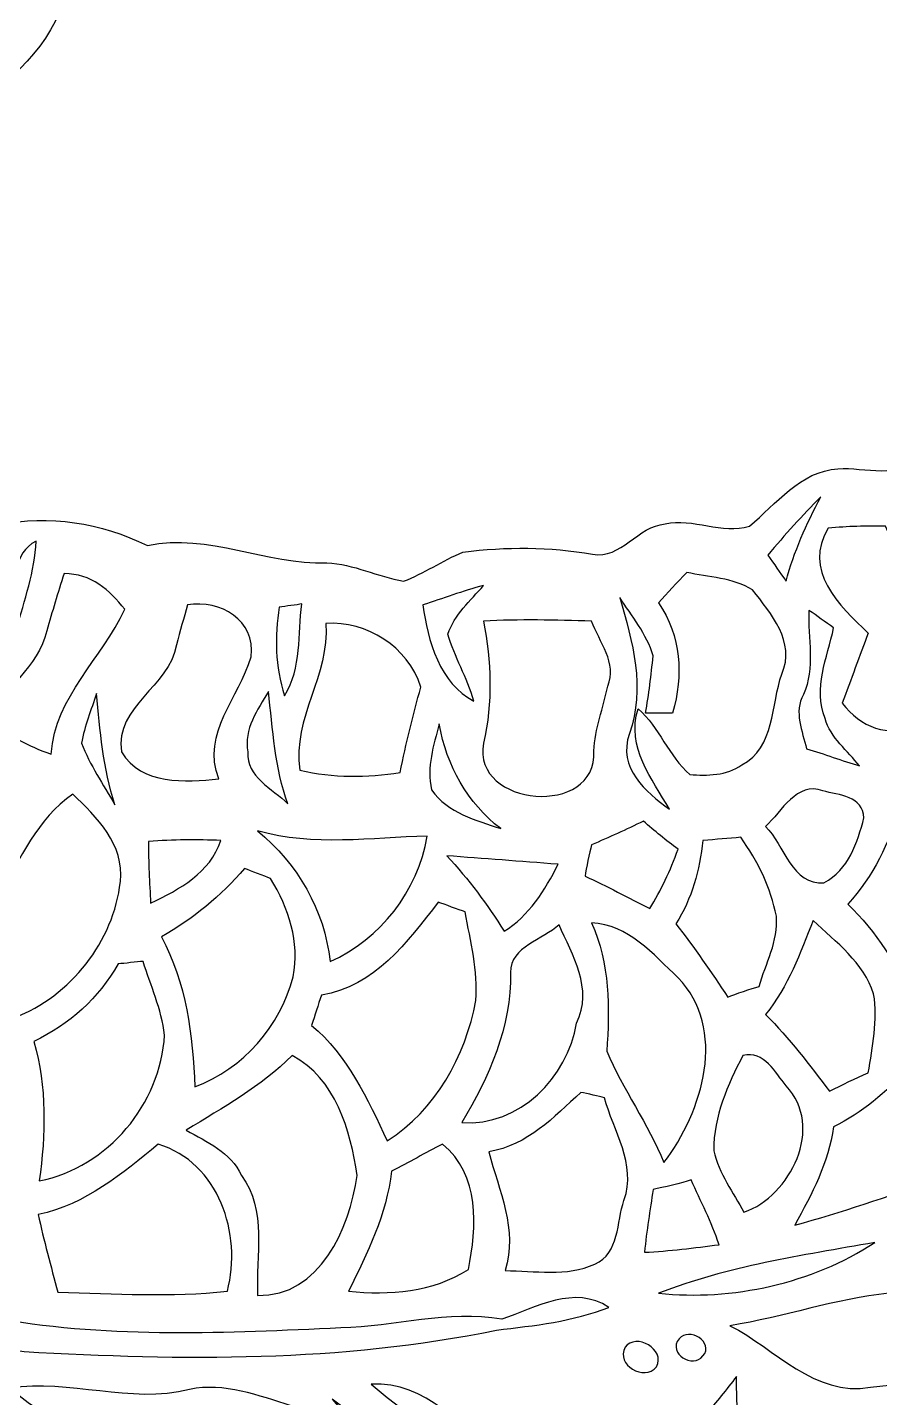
# Model space of a CAD drawing. Extents: x -110 to 93, y -182 to 230.
# Drawn here: x -15.32 to 11.39, y -105.21 to -62.25 of the extents above; entities that cross this region are included whole.
import ezdxf

# ---------------------------------------------------------------- set-up
doc = ezdxf.new("R2010")
doc.units = 0
doc.header["$MEASUREMENT"] = 0
doc.layers.add('LAAG_1', color=7, linetype='CONTINUOUS')

msp = doc.modelspace()

# ---------------------------------------------------------------- linework, layer by layer
at = {"layer": 'LAAG_1', "color": 250}
for points, knots in [([(6.4638, -48.1383), (7.9885, -47.9015), (9.6491, -48.3076), (11.1065, -47.5285), (11.1065, -47.5285), (12.6308, -48.1038), (14.1889, -48.9511), (15.8492, -48.3076), (15.8492, -48.3076), (16.8327, -49.0536), (17.7127, -50.1369), (19.0344, -50.2394), (19.0344, -50.2394), (19.6444, -51.9331), (20.8638, -53.3565), (22.6596, -53.7631), (22.6596, -53.7631), (23.3379, -54.7108), (23.982, -55.6944), (24.964, -56.3717), (24.964, -56.3717), (24.998, -57.1513), (24.8961, -57.9981), (25.0995, -58.7778), (25.0995, -58.7778), (25.4384, -59.4214), (25.9806, -59.9295), (26.3193, -60.5736), (26.3193, -60.5736), (25.9465, -61.3863), (25.6753, -62.2674), (25.5397, -63.1485), (25.5397, -63.1485), (24.8963, -63.8603), (24.0493, -64.4026), (23.4724, -65.1475), (23.4724, -65.1475), (23.2024, -65.9608), (23.3709, -66.8078), (23.2696, -67.6552), (23.2696, -67.6552), (22.8971, -68.1974), (22.2194, -68.4342), (21.7449, -68.9082), (21.7449, -68.9082), (20.9658, -69.4168), (20.8302, -70.4328), (20.4915, -71.2809), (20.4915, -71.2809), (18.5933, -71.6522), (16.5947, -72.5343), (15.7473, -74.4314), (15.7473, -74.4314), (14.6298, -74.567), (13.4098, -74.7704), (12.6306, -75.651), (12.6306, -75.651), (12.0208, -76.4642), (10.9363, -76.0244), (10.0895, -76.0917), (10.0895, -76.0917), (8.9031, -76.1595), (8.157, -77.2102), (7.3107, -77.8875), (7.3107, -77.8875), (6.4638, -78.1585), (5.5485, -77.6164), (4.668, -77.8202), (4.668, -77.8202), (3.8212, -77.8875), (3.2789, -78.9377), (2.3973, -78.7679), (2.3973, -78.7679), (1.0419, -78.5315), (-0.3126, -78.5315), (-1.6679, -78.7013), (-1.6679, -78.7013), (-2.312, -78.9718), (-2.888, -79.3785), (-3.5322, -79.616), (-3.5322, -79.616), (-4.3448, -79.4805), (-5.0904, -79.0739), (-5.9378, -79.0401), (-5.9378, -79.0401), (-7.8352, -79.1069), (-9.631, -78.0902), (-11.5625, -78.4975), (-11.5625, -78.4975), (-13.019, -77.786), (-14.6457, -77.5149), (-16.2043, -77.8543), (-16.2043, -77.8543), (-17.3902, -76.6681), (-19.0162, -76.1595), (-20.6432, -76.0917), (-20.6432, -76.0917), (-21.6936, -75.3808), (-22.9131, -75.0757), (-24.0314, -74.5329), (-24.0314, -74.5329), (-23.6247, -73.5846), (-22.7094, -72.941), (-22.2689, -71.9922), (-22.2689, -71.9922), (-21.9303, -70.9419), (-20.9138, -70.3315), (-20.5073, -69.3153), (-20.5073, -69.3153), (-19.9985, -68.1638), (-18.6772, -67.7225), (-18.1019, -66.6386), (-18.1019, -66.6386), (-17.6613, -66.0286), (-17.7632, -65.0803), (-16.9836, -64.673), (-16.9836, -64.673), (-15.6279, -63.7921), (-14.3743, -62.5721), (-14.0355, -60.8782), (-14.0355, -60.8782), (-12.8835, -60.0314), (-11.6294, -59.2518), (-10.8169, -58.0324), (-10.8169, -58.0324), (-9.0551, -57.3551), (-8.3774, -55.457), (-6.7506, -54.6095), (-6.7506, -54.6095), (-5.8028, -54.1355), (-5.2595, -53.2546), (-4.9207, -52.3056), (-4.9207, -52.3056), (-3.7012, -52.0352), (-2.6505, -51.3233), (-1.7022, -50.5111), (-1.7022, -50.5111), (-1.1935, -50.0355), (-0.4481, -50.1711), (0.1619, -50.0355), (0.1619, -50.0355), (1.0419, -49.9005), (1.6524, -49.2228), (2.3301, -48.7815), (2.3301, -48.7815), (3.7192, -48.6458), (5.2444, -49.0536), (6.4638, -48.1385), (6.4638, -48.1385), (6.4638, -48.1385), (6.4638, -48.1383), (6.4638, -48.1383)], [0, 0, 0, 0, 0.0263158, 0.0263158, 0.0263158, 0.0263158, 0.0526316, 0.0526316, 0.0526316, 0.0526316, 0.0789474, 0.0789474, 0.0789474, 0.0789474, 0.1052632, 0.1052632, 0.1052632, 0.1052632, 0.1315789, 0.1315789, 0.1315789, 0.1315789, 0.1578947, 0.1578947, 0.1578947, 0.1578947, 0.1842105, 0.1842105, 0.1842105, 0.1842105, 0.2105263, 0.2105263, 0.2105263, 0.2105263, 0.2368421, 0.2368421, 0.2368421, 0.2368421, 0.2631579, 0.2631579, 0.2631579, 0.2631579, 0.2894737, 0.2894737, 0.2894737, 0.2894737, 0.3157895, 0.3157895, 0.3157895, 0.3157895, 0.3421053, 0.3421053, 0.3421053, 0.3421053, 0.3684211, 0.3684211, 0.3684211, 0.3684211, 0.3947368, 0.3947368, 0.3947368, 0.3947368, 0.4210526, 0.4210526, 0.4210526, 0.4210526, 0.4473684, 0.4473684, 0.4473684, 0.4473684, 0.4736842, 0.4736842, 0.4736842, 0.4736842, 0.5, 0.5, 0.5, 0.5, 0.5263158, 0.5263158, 0.5263158, 0.5263158, 0.5526316, 0.5526316, 0.5526316, 0.5526316, 0.5789474, 0.5789474, 0.5789474, 0.5789474, 0.6052632, 0.6052632, 0.6052632, 0.6052632, 0.6315789, 0.6315789, 0.6315789, 0.6315789, 0.6578947, 0.6578947, 0.6578947, 0.6578947, 0.6842105, 0.6842105, 0.6842105, 0.6842105, 0.7105263, 0.7105263, 0.7105263, 0.7105263, 0.7368421, 0.7368421, 0.7368421, 0.7368421, 0.7631579, 0.7631579, 0.7631579, 0.7631579, 0.7894737, 0.7894737, 0.7894737, 0.7894737, 0.8157895, 0.8157895, 0.8157895, 0.8157895, 0.8421053, 0.8421053, 0.8421053, 0.8421053, 0.8684211, 0.8684211, 0.8684211, 0.8684211, 0.8947368, 0.8947368, 0.8947368, 0.8947368, 0.9210526, 0.9210526, 0.9210526, 0.9210526, 0.9473684, 0.9473684, 0.9473684, 0.9473684, 0.9736842, 0.9736842, 0.9736842, 0.9736842, 1, 1, 1, 1]), ([(7.887, -78.8022), (8.4294, -78.1585), (8.9709, -77.5485), (9.5471, -76.9723), (9.5471, -76.9723), (9.1071, -77.8201), (8.6998, -78.7013), (8.4628, -79.616), (8.4628, -79.616), (8.259, -79.3443), (8.0898, -79.0739), (7.887, -78.8022), (7.887, -78.8022), (7.887, -78.8022), (7.887, -78.8022), (7.887, -78.8022)], [0, 0, 0, 0, 0.25, 0.25, 0.25, 0.25, 0.5, 0.5, 0.5, 0.5, 0.75, 0.75, 0.75, 0.75, 1, 1, 1, 1]), ([(9.7848, -77.9562), (10.3948, -77.8875), (10.9705, -77.8875), (11.5804, -77.8875), (11.5804, -77.8875), (12.0208, -78.9035), (12.7321, -79.7852), (13.2402, -80.7671), (13.2402, -80.7671), (13.1717, -81.8855), (13.5112, -83.3425), (12.5623, -84.1562), (12.5623, -84.1562), (11.6482, -84.5281), (10.8008, -84.19), (10.225, -83.4444), (10.225, -83.4444), (10.4962, -82.6989), (10.7671, -81.954), (11.0378, -81.2425), (11.0378, -81.2425), (10.1231, -80.3956), (8.9709, -79.2429), (9.7848, -77.9562), (9.7848, -77.9562), (9.7848, -77.9562), (9.7848, -77.9562), (9.7848, -77.9562)], [0, 0, 0, 0, 0.1428571, 0.1428571, 0.1428571, 0.1428571, 0.2857143, 0.2857143, 0.2857143, 0.2857143, 0.4285714, 0.4285714, 0.4285714, 0.4285714, 0.5714286, 0.5714286, 0.5714286, 0.5714286, 0.7142857, 0.7142857, 0.7142857, 0.7142857, 0.8571429, 0.8571429, 0.8571429, 0.8571429, 1, 1, 1, 1]), ([(-15.8314, -80.2931), (-15.6623, -79.616), (-15.7974, -78.7343), (-15.0526, -78.3624), (-15.0526, -78.3624), (-15.0859, -79.3112), (-15.4248, -80.2259), (-15.6623, -81.1069), (-15.6623, -81.1069), (-15.8655, -81.9202), (-16.6106, -82.361), (-17.0172, -83.0383), (-17.0172, -83.0383), (-17.1526, -83.7496), (-17.1526, -84.4951), (-17.2886, -85.2064), (-17.2886, -85.2064), (-17.4914, -84.5281), (-17.8642, -83.817), (-17.6272, -83.0724), (-17.6272, -83.0724), (-17.3222, -81.9869), (-15.9331, -81.4789), (-15.8314, -80.2931), (-15.8314, -80.2931), (-15.8314, -80.2931), (-15.8314, -80.2931), (-15.8314, -80.2931)], [0, 0, 0, 0, 0.1428571, 0.1428571, 0.1428571, 0.1428571, 0.2857143, 0.2857143, 0.2857143, 0.2857143, 0.4285714, 0.4285714, 0.4285714, 0.4285714, 0.5714286, 0.5714286, 0.5714286, 0.5714286, 0.7142857, 0.7142857, 0.7142857, 0.7142857, 0.8571429, 0.8571429, 0.8571429, 0.8571429, 1, 1, 1, 1]), ([(-14.1712, -79.3784), (-13.3236, -79.3784), (-12.748, -79.8871), (-12.2736, -80.4971), (-12.2736, -80.4971), (-12.9851, -82.0553), (-14.4426, -83.2068), (-14.5777, -85.0368), (-14.5777, -85.0368), (-15.2893, -84.8004), (-15.9331, -84.4268), (-16.577, -84.0202), (-16.577, -84.0202), (-16.0686, -82.9704), (-14.984, -82.3263), (-14.7132, -81.1748), (-14.7132, -81.1748), (-14.5434, -80.5642), (-14.3743, -79.9884), (-14.1712, -79.3785), (-14.1712, -79.3785), (-14.1712, -79.3785), (-14.1712, -79.3784), (-14.1712, -79.3784)], [0, 0, 0, 0, 0.1666667, 0.1666667, 0.1666667, 0.1666667, 0.3333333, 0.3333333, 0.3333333, 0.3333333, 0.5, 0.5, 0.5, 0.5, 0.6666667, 0.6666667, 0.6666667, 0.6666667, 0.8333333, 0.8333333, 0.8333333, 0.8333333, 1, 1, 1, 1]), ([(4.4653, -80.2931), (4.7359, -79.9884), (5.0404, -79.6496), (5.3457, -79.3443), (5.3457, -79.3443), (6.0231, -79.4805), (6.8027, -79.5135), (7.4121, -79.8871), (7.4121, -79.8871), (7.9885, -80.6326), (8.7681, -81.5131), (8.3279, -82.5297), (8.3279, -82.5297), (7.9885, -83.4785), (8.1239, -84.8334), (7.0732, -85.3757), (7.0732, -85.3757), (6.5995, -85.7145), (5.9893, -85.7145), (5.4476, -85.6809), (5.4476, -85.6809), (4.7696, -85.1051), (4.4984, -84.19), (3.8212, -83.614), (3.8212, -83.614), (3.4488, -84.8334), (4.2614, -85.8164), (4.8036, -86.7654), (4.8036, -86.7654), (4.0582, -86.2231), (3.1769, -85.4775), (3.5501, -84.3938), (3.5501, -84.3938), (4.0582, -82.9704), (3.6514, -81.5131), (3.2452, -80.1239), (3.2452, -80.1239), (3.6173, -80.6999), (4.0916, -81.2761), (4.295, -81.954), (4.295, -81.954), (4.2273, -82.5638), (4.1599, -83.1733), (4.058, -83.7496), (4.058, -83.7496), (4.2952, -83.7496), (4.7016, -83.7496), (4.905, -83.7496), (4.905, -83.7496), (5.2444, -82.5638), (5.1766, -81.3433), (4.4653, -80.2931), (4.4653, -80.2931), (4.4653, -80.2931), (4.4653, -80.2931), (4.4653, -80.2931)], [0, 0, 0, 0, 0.0714286, 0.0714286, 0.0714286, 0.0714286, 0.1428571, 0.1428571, 0.1428571, 0.1428571, 0.2142857, 0.2142857, 0.2142857, 0.2142857, 0.2857143, 0.2857143, 0.2857143, 0.2857143, 0.3571429, 0.3571429, 0.3571429, 0.3571429, 0.4285714, 0.4285714, 0.4285714, 0.4285714, 0.5, 0.5, 0.5, 0.5, 0.5714286, 0.5714286, 0.5714286, 0.5714286, 0.6428571, 0.6428571, 0.6428571, 0.6428571, 0.7142857, 0.7142857, 0.7142857, 0.7142857, 0.7857143, 0.7857143, 0.7857143, 0.7857143, 0.8571429, 0.8571429, 0.8571429, 0.8571429, 0.9285714, 0.9285714, 0.9285714, 0.9285714, 1, 1, 1, 1]), ([(-2.922, -80.3614), (-2.312, -80.1576), (-1.6679, -79.9212), (-1.0245, -79.7516), (-1.0245, -79.7516), (-1.4309, -80.2259), (-1.9392, -80.6661), (-2.143, -81.2761), (-2.143, -81.2761), (-1.939, -81.9869), (-1.5326, -82.631), (-1.3292, -83.3766), (-1.3292, -83.3766), (-2.3794, -82.8344), (-2.7867, -81.4789), (-2.922, -80.3614), (-2.922, -80.3614), (-2.922, -80.3614), (-2.922, -80.3614), (-2.922, -80.3614)], [0, 0, 0, 0, 0.2, 0.2, 0.2, 0.2, 0.4, 0.4, 0.4, 0.4, 0.6, 0.6, 0.6, 0.6, 0.8, 0.8, 0.8, 0.8, 1, 1, 1, 1]), ([(-10.3081, -80.3614), (-9.2579, -80.1918), (-8.1738, -80.8359), (-8.3094, -81.9869), (-8.3094, -81.9869), (-8.6824, -83.2751), (-9.8676, -84.3596), (-9.3257, -85.8164), (-9.3257, -85.8164), (-10.3764, -85.9178), (-11.7323, -86.0198), (-12.3753, -84.9696), (-12.3753, -84.9696), (-12.5785, -83.5121), (-10.8848, -82.9363), (-10.6473, -81.615), (-10.6473, -81.615), (-10.5459, -81.1746), (-10.4102, -80.7671), (-10.3082, -80.3614), (-10.3082, -80.3614), (-10.3082, -80.3614), (-10.3081, -80.3614), (-10.3081, -80.3614)], [0, 0, 0, 0, 0.1666667, 0.1666667, 0.1666667, 0.1666667, 0.3333333, 0.3333333, 0.3333333, 0.3333333, 0.5, 0.5, 0.5, 0.5, 0.6666667, 0.6666667, 0.6666667, 0.6666667, 0.8333333, 0.8333333, 0.8333333, 0.8333333, 1, 1, 1, 1]), ([(-7.4277, -80.4293), (-7.2252, -80.3956), (-6.8861, -80.3614), (-6.7164, -80.3273), (-6.7164, -80.3273), (-6.8525, -81.2761), (-6.7164, -82.3263), (-7.2595, -83.2068), (-7.2595, -83.2068), (-7.5638, -82.2923), (-7.5638, -81.3433), (-7.4278, -80.4293), (-7.4278, -80.4293), (-7.4278, -80.4293), (-7.4277, -80.4293), (-7.4277, -80.4293)], [0, 0, 0, 0, 0.25, 0.25, 0.25, 0.25, 0.5, 0.5, 0.5, 0.5, 0.75, 0.75, 0.75, 0.75, 1, 1, 1, 1]), ([(9.1743, -80.5312), (9.4454, -80.6999), (9.6833, -80.9031), (9.9533, -81.0729), (9.9533, -81.0729), (9.7505, -82.0216), (9.3097, -82.9704), (9.6833, -83.9189), (9.6833, -83.9189), (9.8525, -84.5281), (10.3946, -84.9354), (10.7671, -85.4098), (10.7671, -85.4098), (10.225, -85.2407), (9.6491, -85.0368), (9.1069, -84.867), (9.1069, -84.867), (8.9709, -84.3254), (8.6998, -83.716), (9.005, -83.1733), (9.005, -83.1733), (9.3771, -82.3263), (9.1411, -81.4112), (9.1741, -80.5312), (9.1741, -80.5312), (9.1741, -80.5312), (9.1743, -80.5312), (9.1743, -80.5312)], [0, 0, 0, 0, 0.1428571, 0.1428571, 0.1428571, 0.1428571, 0.2857143, 0.2857143, 0.2857143, 0.2857143, 0.4285714, 0.4285714, 0.4285714, 0.4285714, 0.5714286, 0.5714286, 0.5714286, 0.5714286, 0.7142857, 0.7142857, 0.7142857, 0.7142857, 0.8571429, 0.8571429, 0.8571429, 0.8571429, 1, 1, 1, 1]), ([(-5.9718, -80.9373), (-4.6837, -80.869), (-3.396, -81.6486), (-2.9894, -82.9363), (-2.9894, -82.9363), (-3.2274, -83.8168), (-3.4644, -84.6979), (-3.6335, -85.6132), (-3.6335, -85.6132), (-4.6837, -85.7822), (-5.7344, -85.7824), (-6.7842, -85.5449), (-6.7842, -85.5449), (-7.0218, -83.8851), (-5.8364, -82.5638), (-5.9719, -80.9373), (-5.9719, -80.9373), (-5.9719, -80.9373), (-5.9718, -80.9373), (-5.9718, -80.9373)], [0, 0, 0, 0, 0.2, 0.2, 0.2, 0.2, 0.4, 0.4, 0.4, 0.4, 0.6, 0.6, 0.6, 0.6, 0.8, 0.8, 0.8, 0.8, 1, 1, 1, 1]), ([(-1.0245, -80.869), (0.0936, -80.8016), (1.2462, -80.8359), (2.3637, -80.869), (2.3637, -80.869), (2.6018, -81.5131), (3.1769, -82.1908), (2.8718, -82.9021), (2.8718, -82.9021), (2.7369, -83.5804), (2.4656, -84.2577), (2.432, -84.9354), (2.432, -84.9354), (2.5677, -87.0365), (-1.3975, -86.6971), (-1.0245, -84.6979), (-1.0245, -84.6979), (-0.7196, -83.4102), (-0.787, -82.1231), (-1.0245, -80.869), (-1.0245, -80.869), (-1.0245, -80.869), (-1.0245, -80.869), (-1.0245, -80.869)], [0, 0, 0, 0, 0.1666667, 0.1666667, 0.1666667, 0.1666667, 0.3333333, 0.3333333, 0.3333333, 0.3333333, 0.5, 0.5, 0.5, 0.5, 0.6666667, 0.6666667, 0.6666667, 0.6666667, 0.8333333, 0.8333333, 0.8333333, 0.8333333, 1, 1, 1, 1]), ([(-13.6287, -84.6979), (-13.5279, -84.1562), (-13.3236, -83.6477), (-13.1544, -83.1397), (-13.1544, -83.1397), (-13.053, -84.2919), (-12.9517, -85.4775), (-12.5785, -86.6292), (-12.5785, -86.6292), (-12.9517, -85.9856), (-13.3583, -85.3757), (-13.6287, -84.6979), (-13.6287, -84.6979), (-13.6287, -84.6979), (-13.6287, -84.6979), (-13.6287, -84.6979)], [0, 0, 0, 0, 0.25, 0.25, 0.25, 0.25, 0.5, 0.5, 0.5, 0.5, 0.75, 0.75, 0.75, 0.75, 1, 1, 1, 1]), ([(-8.411, -84.9696), (-8.547, -84.2577), (-8.106, -83.6477), (-7.7674, -83.0724), (-7.7674, -83.0724), (-7.6317, -84.2577), (-7.5638, -85.4775), (-7.158, -86.5956), (-7.158, -86.5956), (-7.6317, -86.1216), (-8.4789, -85.7481), (-8.411, -84.9696), (-8.411, -84.9696), (-8.411, -84.9696), (-8.411, -84.9696), (-8.411, -84.9696)], [0, 0, 0, 0, 0.25, 0.25, 0.25, 0.25, 0.5, 0.5, 0.5, 0.5, 0.75, 0.75, 0.75, 0.75, 1, 1, 1, 1]), ([(-2.6503, -86.1558), (-2.8201, -85.4434), (-2.5826, -84.7657), (-2.4141, -84.0879), (-2.4141, -84.0879), (-2.1765, -85.4098), (-1.5326, -86.562), (-0.4828, -87.3752), (-0.4828, -87.3752), (-1.2619, -87.1041), (-2.143, -86.9009), (-2.6505, -86.1558), (-2.6505, -86.1558), (-2.6505, -86.1558), (-2.6503, -86.1558), (-2.6503, -86.1558)], [0, 0, 0, 0, 0.25, 0.25, 0.25, 0.25, 0.5, 0.5, 0.5, 0.5, 0.75, 0.75, 0.75, 0.75, 1, 1, 1, 1]), ([(7.8194, -87.3069), (8.3279, -86.8331), (8.8017, -85.8843), (9.6145, -86.189), (9.6145, -86.189), (10.1231, -86.3245), (10.8686, -86.3581), (10.9027, -87.0365), (10.9027, -87.0365), (10.6984, -87.8155), (10.4282, -88.6625), (9.6491, -89.0691), (9.6491, -89.0691), (8.6667, -89.1705), (8.395, -87.8833), (7.8192, -87.3069), (7.8192, -87.3069), (7.8192, -87.3069), (7.8194, -87.3069), (7.8194, -87.3069)], [0, 0, 0, 0, 0.2, 0.2, 0.2, 0.2, 0.4, 0.4, 0.4, 0.4, 0.6, 0.6, 0.6, 0.6, 0.8, 0.8, 0.8, 0.8, 1, 1, 1, 1]), ([(-16.2381, -89.4421), (-15.5264, -88.3235), (-15.0182, -87.0695), (-13.8997, -86.2909), (-13.8997, -86.2909), (-13.1543, -87.0022), (-12.2736, -87.8833), (-12.4095, -89.0355), (-12.4095, -89.0355), (-12.6124, -90.8989), (-13.968, -92.6269), (-15.7298, -93.3041), (-15.7298, -93.3041), (-15.7638, -91.9828), (-15.6279, -90.6274), (-16.2381, -89.4421), (-16.2381, -89.4421), (-16.2381, -89.4421), (-16.2381, -89.4421), (-16.2381, -89.4421)], [0, 0, 0, 0, 0.2, 0.2, 0.2, 0.2, 0.4, 0.4, 0.4, 0.4, 0.6, 0.6, 0.6, 0.6, 0.8, 0.8, 0.8, 0.8, 1, 1, 1, 1]), ([(10.3948, -89.7468), (11.2074, -88.8657), (11.6823, -87.8155), (12.0208, -86.7311), (12.0208, -86.7311), (13.4442, -87.2391), (14.4932, -88.7303), (14.3587, -90.2549), (14.3587, -90.2549), (14.0536, -91.3051), (13.6809, -92.4573), (12.5287, -92.7962), (12.5287, -92.7962), (11.9188, -91.6781), (11.3088, -90.5938), (10.3946, -89.7468), (10.3946, -89.7468), (10.3946, -89.7468), (10.3948, -89.7468), (10.3948, -89.7468)], [0, 0, 0, 0, 0.2, 0.2, 0.2, 0.2, 0.4, 0.4, 0.4, 0.4, 0.6, 0.6, 0.6, 0.6, 0.8, 0.8, 0.8, 0.8, 1, 1, 1, 1]), ([(2.3639, -87.8833), (2.9065, -87.6458), (3.4486, -87.4084), (3.9897, -87.1378), (3.9897, -87.1378), (4.3293, -87.4431), (4.7016, -87.7471), (5.0746, -88.0188), (5.0746, -88.0188), (4.8373, -88.6965), (4.5325, -89.3066), (4.1931, -89.8823), (4.1931, -89.8823), (3.5159, -89.5436), (2.8375, -89.1705), (2.1603, -88.8657), (2.1603, -88.8657), (2.1945, -88.6282), (2.296, -88.1208), (2.3637, -87.8833), (2.3637, -87.8833), (2.3637, -87.8833), (2.3639, -87.8833), (2.3639, -87.8833)], [0, 0, 0, 0, 0.1666667, 0.1666667, 0.1666667, 0.1666667, 0.3333333, 0.3333333, 0.3333333, 0.3333333, 0.5, 0.5, 0.5, 0.5, 0.6666667, 0.6666667, 0.6666667, 0.6666667, 0.8333333, 0.8333333, 0.8333333, 0.8333333, 1, 1, 1, 1]), ([(-8.106, -87.4431), (-6.3443, -87.9512), (-4.5487, -87.6458), (-2.7867, -87.6118), (-2.7867, -87.6118), (-3.0918, -89.3402), (-4.2429, -90.8313), (-5.8364, -91.5426), (-5.8364, -91.5426), (-6.0052, -89.9166), (-6.8525, -88.4933), (-8.106, -87.4431), (-8.106, -87.4431), (-8.106, -87.4431), (-8.106, -87.4431), (-8.106, -87.4431)], [0, 0, 0, 0, 0.25, 0.25, 0.25, 0.25, 0.5, 0.5, 0.5, 0.5, 0.75, 0.75, 0.75, 0.75, 1, 1, 1, 1]), ([(5.8538, -87.7471), (6.2606, -87.7135), (6.667, -87.6805), (7.0396, -87.6458), (7.0396, -87.6458), (7.5819, -88.3919), (7.9884, -89.2382), (8.157, -90.1198), (8.157, -90.1198), (8.226, -90.8989), (7.8192, -91.6104), (7.616, -92.3222), (7.616, -92.3222), (7.3785, -92.3894), (6.8698, -92.5592), (6.6323, -92.6611), (6.6323, -92.6611), (6.1244, -91.882), (5.5827, -91.1023), (5.0069, -90.3568), (5.0069, -90.3568), (5.5146, -89.5772), (5.7519, -88.6625), (5.8538, -87.7471), (5.8538, -87.7471), (5.8538, -87.7471), (5.8538, -87.7471), (5.8538, -87.7471)], [0, 0, 0, 0, 0.1428571, 0.1428571, 0.1428571, 0.1428571, 0.2857143, 0.2857143, 0.2857143, 0.2857143, 0.4285714, 0.4285714, 0.4285714, 0.4285714, 0.5714286, 0.5714286, 0.5714286, 0.5714286, 0.7142857, 0.7142857, 0.7142857, 0.7142857, 0.8571429, 0.8571429, 0.8571429, 0.8571429, 1, 1, 1, 1]), ([(-11.5286, -87.7825), (-10.7486, -87.7135), (-10.0029, -87.7135), (-9.258, -87.7471), (-9.258, -87.7471), (-9.5968, -88.7638), (-10.5459, -89.2725), (-11.4604, -89.7132), (-11.4604, -89.7132), (-11.4945, -89.0691), (-11.5287, -88.425), (-11.5287, -87.7825), (-11.5287, -87.7825), (-11.5287, -87.7825), (-11.5286, -87.7825), (-11.5286, -87.7825)], [0, 0, 0, 0, 0.25, 0.25, 0.25, 0.25, 0.5, 0.5, 0.5, 0.5, 0.75, 0.75, 0.75, 0.75, 1, 1, 1, 1]), ([(-2.1765, -88.2222), (-1.0245, -88.3235), (0.1277, -88.3919), (1.3135, -88.4933), (1.3135, -88.4933), (0.9068, -89.3066), (0.3983, -90.1198), (-0.3809, -90.5938), (-0.3809, -90.5938), (-0.8894, -89.7468), (-1.4988, -88.9672), (-2.1766, -88.2222), (-2.1766, -88.2222), (-2.1766, -88.2222), (-2.1765, -88.2222), (-2.1765, -88.2222)], [0, 0, 0, 0, 0.25, 0.25, 0.25, 0.25, 0.5, 0.5, 0.5, 0.5, 0.75, 0.75, 0.75, 0.75, 1, 1, 1, 1]), ([(-11.122, -90.7629), (-10.1389, -90.2219), (-9.258, -89.4763), (-8.5135, -88.6282), (-8.5135, -88.6282), (-8.3094, -88.6965), (-7.9029, -88.8657), (-7.6991, -88.9331), (-7.6991, -88.9331), (-7.1233, -89.8823), (-6.7842, -90.9326), (-6.9881, -92.017), (-6.9881, -92.017), (-7.3941, -93.5758), (-8.5472, -94.8971), (-10.0712, -95.4729), (-10.0712, -95.4729), (-10.1389, -93.8463), (-10.3425, -92.2203), (-11.122, -90.7629), (-11.122, -90.7629), (-11.122, -90.7629), (-11.122, -90.7629), (-11.122, -90.7629)], [0, 0, 0, 0, 0.1666667, 0.1666667, 0.1666667, 0.1666667, 0.3333333, 0.3333333, 0.3333333, 0.3333333, 0.5, 0.5, 0.5, 0.5, 0.6666667, 0.6666667, 0.6666667, 0.6666667, 0.8333333, 0.8333333, 0.8333333, 0.8333333, 1, 1, 1, 1]), ([(-6.1064, -92.5933), (-4.4472, -92.3222), (-3.396, -90.9326), (-2.4477, -89.6791), (-2.4477, -89.6791), (-2.2443, -89.7468), (-1.8036, -89.9166), (-1.6003, -89.9838), (-1.6003, -89.9838), (-1.4309, -90.8989), (-1.1936, -91.8473), (-1.2619, -92.7626), (-1.2619, -92.7626), (-1.6003, -94.5246), (-2.5154, -96.1844), (-4.0401, -97.1672), (-4.0401, -97.1672), (-4.6501, -95.8459), (-5.2937, -94.4905), (-6.412, -93.5422), (-6.412, -93.5422), (-6.3102, -93.2369), (-6.2083, -92.8975), (-6.1064, -92.5933), (-6.1064, -92.5933), (-6.1064, -92.5933), (-6.1064, -92.5933), (-6.1064, -92.5933)], [0, 0, 0, 0, 0.1428571, 0.1428571, 0.1428571, 0.1428571, 0.2857143, 0.2857143, 0.2857143, 0.2857143, 0.4285714, 0.4285714, 0.4285714, 0.4285714, 0.5714286, 0.5714286, 0.5714286, 0.5714286, 0.7142857, 0.7142857, 0.7142857, 0.7142857, 0.8571429, 0.8571429, 0.8571429, 0.8571429, 1, 1, 1, 1]), ([(-0.1775, -91.882), (-0.1775, -91.0681), (0.8391, -90.8643), (1.3471, -90.3909), (1.3471, -90.3909), (1.7543, -91.3398), (2.432, -92.3896), (1.8892, -93.4739), (1.8892, -93.4739), (1.6188, -95.1676), (0.0936, -96.7265), (-1.7022, -96.591), (-1.7022, -96.591), (-0.8547, -95.1676), (-0.1434, -93.5758), (-0.1776, -91.882), (-0.1776, -91.882), (-0.1776, -91.882), (-0.1775, -91.882), (-0.1775, -91.882)], [0, 0, 0, 0, 0.2, 0.2, 0.2, 0.2, 0.4, 0.4, 0.4, 0.4, 0.6, 0.6, 0.6, 0.6, 0.8, 0.8, 0.8, 0.8, 1, 1, 1, 1]), ([(2.3639, -90.3232), (3.5159, -90.3909), (4.295, -91.3051), (5.0746, -92.0511), (5.0746, -92.0511), (6.6325, -93.6435), (5.8538, -96.2527), (4.6338, -97.8445), (4.6338, -97.8445), (4.1263, -96.6251), (3.3467, -95.5412), (2.8375, -94.355), (2.8375, -94.355), (2.9402, -92.9994), (2.9401, -91.6104), (2.3637, -90.3232), (2.3637, -90.3232), (2.3637, -90.3232), (2.3639, -90.3232), (2.3639, -90.3232)], [0, 0, 0, 0, 0.2, 0.2, 0.2, 0.2, 0.4, 0.4, 0.4, 0.4, 0.6, 0.6, 0.6, 0.6, 0.8, 0.8, 0.8, 0.8, 1, 1, 1, 1]), ([(9.3098, -90.2549), (10.0213, -90.9326), (10.9027, -91.5762), (11.2074, -92.5592), (11.2074, -92.5592), (11.3425, -93.3718), (11.1733, -94.2199), (11.0378, -95.0331), (11.0378, -95.0331), (10.6311, -95.2023), (10.225, -95.4052), (9.8184, -95.6084), (9.8184, -95.6084), (9.2084, -94.7957), (8.5647, -93.9484), (7.8192, -93.2033), (7.8192, -93.2033), (8.5311, -92.3222), (8.9031, -91.2715), (9.3097, -90.2549), (9.3097, -90.2549), (9.3097, -90.2549), (9.3098, -90.2549), (9.3098, -90.2549)], [0, 0, 0, 0, 0.1666667, 0.1666667, 0.1666667, 0.1666667, 0.3333333, 0.3333333, 0.3333333, 0.3333333, 0.5, 0.5, 0.5, 0.5, 0.6666667, 0.6666667, 0.6666667, 0.6666667, 0.8333333, 0.8333333, 0.8333333, 0.8333333, 1, 1, 1, 1]), ([(-12.4766, -91.6103), (-12.2736, -91.6103), (-11.9011, -91.5426), (-11.6977, -91.5426), (-11.6977, -91.5426), (-11.4603, -92.2875), (-11.122, -93.0337), (-11.02, -93.8464), (-11.02, -93.8464), (-11.1556, -96.0151), (-12.7822, -97.9806), (-14.9504, -98.4209), (-14.9504, -98.4209), (-14.7473, -96.9645), (-14.7132, -95.4729), (-15.1198, -94.0497), (-15.1198, -94.0497), (-14.0016, -93.507), (-13.0869, -92.6952), (-12.4766, -91.6104), (-12.4766, -91.6104), (-12.4766, -91.6104), (-12.4766, -91.6103), (-12.4766, -91.6103)], [0, 0, 0, 0, 0.1666667, 0.1666667, 0.1666667, 0.1666667, 0.3333333, 0.3333333, 0.3333333, 0.3333333, 0.5, 0.5, 0.5, 0.5, 0.6666667, 0.6666667, 0.6666667, 0.6666667, 0.8333333, 0.8333333, 0.8333333, 0.8333333, 1, 1, 1, 1]), ([(-10.3425, -96.8285), (-9.1906, -96.117), (-8.0041, -95.4729), (-7.022, -94.4905), (-7.022, -94.4905), (-5.6666, -95.2023), (-5.1923, -96.8285), (-4.9884, -98.2517), (-4.9884, -98.2517), (-5.2257, -99.9119), (-6.1411, -102.0465), (-8.106, -102.0123), (-8.106, -102.0123), (-8.1737, -100.7593), (-7.801, -99.3356), (-8.6144, -98.2517), (-8.6144, -98.2517), (-8.9529, -97.5062), (-9.6984, -97.2008), (-10.3425, -96.8285), (-10.3425, -96.8285), (-10.3425, -96.8285), (-10.3425, -96.8285), (-10.3425, -96.8285)], [0, 0, 0, 0, 0.1666667, 0.1666667, 0.1666667, 0.1666667, 0.3333333, 0.3333333, 0.3333333, 0.3333333, 0.5, 0.5, 0.5, 0.5, 0.6666667, 0.6666667, 0.6666667, 0.6666667, 0.8333333, 0.8333333, 0.8333333, 0.8333333, 1, 1, 1, 1]), ([(7.108, -94.4905), (7.7856, -94.3218), (8.1239, -95.0331), (8.4628, -95.4393), (8.4628, -95.4393), (9.6835, -96.7264), (8.5979, -98.8958), (7.1415, -99.4039), (7.1415, -99.4039), (6.8027, -98.7939), (6.3623, -98.1839), (6.1921, -97.4725), (6.1921, -97.4725), (6.1921, -96.3876), (6.6323, -95.4052), (7.1079, -94.4905), (7.1079, -94.4905), (7.1079, -94.4905), (7.108, -94.4905), (7.108, -94.4905)], [0, 0, 0, 0, 0.2, 0.2, 0.2, 0.2, 0.4, 0.4, 0.4, 0.4, 0.6, 0.6, 0.6, 0.6, 0.8, 0.8, 0.8, 0.8, 1, 1, 1, 1]), ([(9.9534, -96.7264), (10.8344, -96.2861), (11.614, -95.6431), (12.2576, -94.8971), (12.2576, -94.8971), (12.8676, -95.9131), (13.6132, -97.2008), (13.071, -98.3872), (13.071, -98.3872), (11.6482, -98.9288), (10.1903, -99.4039), (8.7334, -99.81), (8.7334, -99.81), (9.2757, -98.8275), (9.7848, -97.8445), (9.9533, -96.7265), (9.9533, -96.7265), (9.9533, -96.7265), (9.9534, -96.7264), (9.9534, -96.7264)], [0, 0, 0, 0, 0.2, 0.2, 0.2, 0.2, 0.4, 0.4, 0.4, 0.4, 0.6, 0.6, 0.6, 0.6, 0.8, 0.8, 0.8, 0.8, 1, 1, 1, 1]), ([(2.0249, -95.6431), (2.2288, -95.6768), (2.6018, -95.7776), (2.7703, -95.8118), (2.7703, -95.8118), (3.042, -96.8625), (3.7869, -97.8787), (3.3803, -99.0313), (3.3803, -99.0313), (3.1435, -99.7086), (3.2452, -100.6909), (2.4656, -101.0294), (2.4656, -101.0294), (1.5845, -101.437), (0.5679, -101.2331), (-0.3466, -101.2331), (-0.3466, -101.2331), (0.06, -99.9449), (-0.5506, -98.7255), (-0.8547, -97.5062), (-0.8547, -97.5062), (0.3648, -97.3023), (1.1779, -96.4223), (2.0248, -95.6431), (2.0248, -95.6431), (2.0248, -95.6431), (2.0249, -95.6431), (2.0249, -95.6431)], [0, 0, 0, 0, 0.1428571, 0.1428571, 0.1428571, 0.1428571, 0.2857143, 0.2857143, 0.2857143, 0.2857143, 0.4285714, 0.4285714, 0.4285714, 0.4285714, 0.5714286, 0.5714286, 0.5714286, 0.5714286, 0.7142857, 0.7142857, 0.7142857, 0.7142857, 0.8571429, 0.8571429, 0.8571429, 0.8571429, 1, 1, 1, 1]), ([(-14.984, -99.4716), (-13.4938, -99.1658), (-12.342, -98.1839), (-11.2231, -97.2687), (-11.2231, -97.2687), (-9.3257, -97.8445), (-8.5808, -100.0816), (-9.0551, -101.8773), (-9.0551, -101.8773), (-10.8169, -102.0812), (-12.5785, -101.9446), (-14.3743, -101.911), (-14.3743, -101.911), (-14.5775, -101.0971), (-14.8151, -100.2843), (-14.984, -99.4716), (-14.984, -99.4716), (-14.984, -99.4716), (-14.984, -99.4716), (-14.984, -99.4716)], [0, 0, 0, 0, 0.2, 0.2, 0.2, 0.2, 0.4, 0.4, 0.4, 0.4, 0.6, 0.6, 0.6, 0.6, 0.8, 0.8, 0.8, 0.8, 1, 1, 1, 1]), ([(-3.904, -98.116), (-3.3629, -97.8445), (-2.8539, -97.5402), (-2.3122, -97.2687), (-2.3122, -97.2687), (-1.1264, -98.2175), (-1.2277, -99.8777), (-1.4988, -101.199), (-1.4988, -101.199), (-2.6167, -101.911), (-3.9723, -102.0123), (-5.2595, -101.8773), (-5.2595, -101.8773), (-4.6501, -100.6909), (-4.0737, -99.4716), (-3.904, -98.1162), (-3.904, -98.1162), (-3.904, -98.1162), (-3.904, -98.116), (-3.904, -98.116)], [0, 0, 0, 0, 0.2, 0.2, 0.2, 0.2, 0.4, 0.4, 0.4, 0.4, 0.6, 0.6, 0.6, 0.6, 0.8, 0.8, 0.8, 0.8, 1, 1, 1, 1]), ([(4.2952, -98.6919), (4.6003, -98.6241), (5.2102, -98.4881), (5.4813, -98.3872), (5.4813, -98.3872), (5.7867, -99.0645), (6.1243, -99.7086), (6.3623, -100.4199), (6.3623, -100.4199), (5.5827, -100.5218), (4.8036, -100.6233), (4.0239, -100.6569), (4.0239, -100.6569), (4.0918, -99.9796), (4.1931, -99.3356), (4.295, -98.6919), (4.295, -98.6919), (4.295, -98.6919), (4.2952, -98.6919), (4.2952, -98.6919)], [0, 0, 0, 0, 0.2, 0.2, 0.2, 0.2, 0.4, 0.4, 0.4, 0.4, 0.6, 0.6, 0.6, 0.6, 0.8, 0.8, 0.8, 0.8, 1, 1, 1, 1]), ([(4.4653, -101.9446), (6.6325, -101.0971), (8.9373, -100.7593), (11.241, -100.3516), (11.241, -100.3516), (9.2757, -101.6399), (6.7685, -102.1831), (4.4653, -101.9446), (4.4653, -101.9446), (4.4653, -101.9446), (4.4653, -101.9446), (4.4653, -101.9446)], [0, 0, 0, 0, 0.3333333, 0.3333333, 0.3333333, 0.3333333, 0.6666667, 0.6666667, 0.6666667, 0.6666667, 1, 1, 1, 1]), ([(-0.4479, -102.7583), (0.6359, -102.3853), (1.8215, -101.6729), (2.9065, -102.3853), (2.9065, -102.3853), (1.7875, -102.8255), (0.5679, -102.9612), (-0.6179, -103.0972), (-0.6179, -103.0972), (-5.497, -104.1138), (-10.4779, -104.0455), (-15.4248, -103.7744), (-15.4248, -103.7744), (-18.508, -103.3004), (-21.6259, -103.0625), (-24.6414, -102.317), (-24.6414, -102.317), (-23.3871, -102.0123), (-22.134, -102.3512), (-20.8799, -102.4527), (-20.8799, -102.4527), (-19.3212, -102.7583), (-17.7288, -102.4867), (-16.1701, -102.7584), (-16.1701, -102.7584), (-12.6463, -103.3678), (-9.0551, -103.1987), (-5.497, -103.0284), (-5.497, -103.0284), (-3.8031, -102.9948), (-2.143, -102.4527), (-0.4481, -102.7584), (-0.4481, -102.7584), (-0.4481, -102.7584), (-0.4479, -102.7583), (-0.4479, -102.7583)], [0, 0, 0, 0, 0.1111111, 0.1111111, 0.1111111, 0.1111111, 0.2222222, 0.2222222, 0.2222222, 0.2222222, 0.3333333, 0.3333333, 0.3333333, 0.3333333, 0.4444444, 0.4444444, 0.4444444, 0.4444444, 0.5555556, 0.5555556, 0.5555556, 0.5555556, 0.6666667, 0.6666667, 0.6666667, 0.6666667, 0.7777778, 0.7777778, 0.7777778, 0.7777778, 0.8888889, 0.8888889, 0.8888889, 0.8888889, 1, 1, 1, 1]), ([(6.7013, -102.9612), (8.3951, -102.6906), (10.0211, -102.1143), (11.6823, -101.9446), (11.6823, -101.9446), (13.2066, -102.7242), (14.5619, -103.808), (15.8492, -104.8924), (15.8492, -104.8924), (14.291, -104.6554), (12.6638, -104.6891), (11.1065, -104.8924), (11.1065, -104.8924), (9.3434, -105.1977), (8.1239, -103.6725), (6.7013, -102.9612), (6.7013, -102.9612), (6.7013, -102.9612), (6.7013, -102.9612), (6.7013, -102.9612)], [0, 0, 0, 0, 0.2, 0.2, 0.2, 0.2, 0.4, 0.4, 0.4, 0.4, 0.6, 0.6, 0.6, 0.6, 0.8, 0.8, 0.8, 0.8, 1, 1, 1, 1]), ([(5.1083, -103.3678), (5.4131, -102.9948), (6.2263, -103.4697), (5.8538, -103.91), (5.8538, -103.91), (5.5486, -104.3166), (4.7357, -103.8423), (5.1083, -103.3678), (5.1083, -103.3678), (5.1083, -103.3678), (5.1083, -103.3678), (5.1083, -103.3678)], [0, 0, 0, 0, 0.3333333, 0.3333333, 0.3333333, 0.3333333, 0.6666667, 0.6666667, 0.6666667, 0.6666667, 1, 1, 1, 1]), ([(3.4141, -103.6383), (3.7522, -103.1644), (4.7016, -103.7066), (4.3969, -104.2483), (4.3969, -104.2483), (4.0239, -104.7237), (3.1097, -104.1817), (3.4139, -103.6384), (3.4139, -103.6384), (3.4139, -103.6384), (3.4141, -103.6383), (3.4141, -103.6383)], [0, 0, 0, 0, 0.3333333, 0.3333333, 0.3333333, 0.3333333, 0.6666667, 0.6666667, 0.6666667, 0.6666667, 1, 1, 1, 1]), ([(-31.1126, -103.7744), (-29.8249, -103.808), (-28.8766, -104.7238), (-27.8262, -105.2996), (-27.8262, -105.2996), (-25.0477, -106.655), (-22.405, -108.2465), (-19.6266, -109.6367), (-19.6266, -109.6367), (-17.1185, -111.093), (-14.5777, -112.6517), (-12.3753, -114.5835), (-12.3753, -114.5835), (-9.9356, -116.278), (-7.6317, -118.2429), (-5.4287, -120.2419), (-5.4287, -120.2419), (-5.1921, -120.3092), (-4.7514, -120.3775), (-4.5487, -120.4111), (-4.5487, -120.4111), (-4.6501, -119.4633), (-4.8187, -118.514), (-5.3614, -117.7006), (-5.3614, -117.7006), (-6.4461, -116.0063), (-6.9538, -114.0414), (-8.1396, -112.4149), (-8.1396, -112.4149), (-8.852, -111.4996), (-8.7837, -110.2461), (-9.5292, -109.365), (-9.5292, -109.365), (-8.0377, -109.3308), (-6.6488, -110.0768), (-5.1581, -110.0768), (-5.1581, -110.0768), (-3.904, -110.0433), (-2.7867, -110.7876), (-1.5326, -110.8223), (-1.5326, -110.8223), (-1.4988, -110.5176), (-1.4647, -109.9419), (-1.4647, -109.6697), (-1.4647, -109.6697), (-3.3282, -108.7219), (-4.4474, -106.8243), (-5.7687, -105.2649), (-5.7687, -105.2649), (-3.0918, -107.2645), (-1.0245, -109.9419), (1.7196, -111.839), (1.7196, -111.839), (-1.6339, -111.9062), (-4.9207, -110.9916), (-8.106, -110.0433), (-8.106, -110.0433), (-8.1737, -110.2796), (-8.2758, -110.7876), (-8.3433, -111.0253), (-8.3433, -111.0253), (-6.3102, -112.7194), (-5.0567, -115.295), (-4.5487, -117.8698), (-4.5487, -117.8698), (-4.1414, -119.5977), (-3.2946, -121.2243), (-3.2274, -123.0537), (-3.2274, -123.0537), (-5.1249, -122.7831), (-6.0052, -120.8513), (-7.3605, -119.7334), (-7.3605, -119.7334), (-8.9529, -117.8025), (-10.9181, -116.2438), (-12.918, -114.7864), (-12.918, -114.7864), (-16.1361, -112.2451), (-19.7618, -110.2461), (-23.3535, -108.3484), (-23.3535, -108.3484), (-25.9289, -106.8243), (-28.9105, -105.8418), (-31.1126, -103.7744), (-31.1126, -103.7744), (-31.1126, -103.7744), (-31.1126, -103.7744), (-31.1126, -103.7744)], [0, 0, 0, 0, 0.0454545, 0.0454545, 0.0454545, 0.0454545, 0.0909091, 0.0909091, 0.0909091, 0.0909091, 0.1363636, 0.1363636, 0.1363636, 0.1363636, 0.1818182, 0.1818182, 0.1818182, 0.1818182, 0.2272727, 0.2272727, 0.2272727, 0.2272727, 0.2727273, 0.2727273, 0.2727273, 0.2727273, 0.3181818, 0.3181818, 0.3181818, 0.3181818, 0.3636364, 0.3636364, 0.3636364, 0.3636364, 0.4090909, 0.4090909, 0.4090909, 0.4090909, 0.4545455, 0.4545455, 0.4545455, 0.4545455, 0.5, 0.5, 0.5, 0.5, 0.5454545, 0.5454545, 0.5454545, 0.5454545, 0.5909091, 0.5909091, 0.5909091, 0.5909091, 0.6363636, 0.6363636, 0.6363636, 0.6363636, 0.6818182, 0.6818182, 0.6818182, 0.6818182, 0.7272727, 0.7272727, 0.7272727, 0.7272727, 0.7727273, 0.7727273, 0.7727273, 0.7727273, 0.8181818, 0.8181818, 0.8181818, 0.8181818, 0.8636364, 0.8636364, 0.8636364, 0.8636364, 0.9090909, 0.9090909, 0.9090909, 0.9090909, 0.9545455, 0.9545455, 0.9545455, 0.9545455, 1, 1, 1, 1]), ([(-15.8655, -104.9261), (-14.0016, -104.6224), (-12.1042, -105.4351), (-10.2409, -104.9602), (-10.2409, -104.9602), (-9.1565, -104.7237), (-8.0719, -105.1636), (-7.0556, -105.4683), (-7.0556, -105.4683), (-5.9036, -106.655), (-4.8534, -107.9429), (-3.8031, -109.2299), (-3.8031, -109.2299), (-6.2083, -108.7891), (-8.6144, -108.4503), (-11.02, -108.0778), (-11.02, -108.0778), (-11.6977, -107.9765), (-12.1725, -107.502), (-12.7139, -107.1284), (-12.7139, -107.1284), (-13.7302, -106.3494), (-14.8831, -105.7398), (-15.8657, -104.9261), (-15.8657, -104.9261), (-15.8657, -104.9261), (-15.8655, -104.9261), (-15.8655, -104.9261)], [0, 0, 0, 0, 0.1428571, 0.1428571, 0.1428571, 0.1428571, 0.2857143, 0.2857143, 0.2857143, 0.2857143, 0.4285714, 0.4285714, 0.4285714, 0.4285714, 0.5714286, 0.5714286, 0.5714286, 0.5714286, 0.7142857, 0.7142857, 0.7142857, 0.7142857, 0.8571429, 0.8571429, 0.8571429, 0.8571429, 1, 1, 1, 1]), ([(-4.5487, -104.7915), (-2.8201, -104.6891), (-1.7363, -106.2132), (-0.3466, -106.9251), (-0.3466, -106.9251), (2.7705, -108.6535), (6.023, -110.1446), (9.3434, -111.4323), (9.3434, -111.4323), (10.9705, -112.1779), (12.7662, -112.2451), (14.4932, -112.7532), (14.4932, -112.7532), (15.2051, -112.686), (16.7643, -113.2277), (16.6965, -112.076), (16.6965, -112.076), (15.1036, -110.1106), (14.0875, -107.7726), (12.2919, -105.9779), (12.2919, -105.9779), (13.9857, -105.7398), (15.7136, -105.8418), (17.3737, -106.2132), (17.3737, -106.2132), (17.916, -106.3494), (18.424, -106.1802), (18.9325, -106.0451), (18.9325, -106.0451), (19.4753, -106.5531), (19.9834, -107.0948), (20.4915, -107.6371), (20.4915, -107.6371), (19.1018, -107.5686), (17.7127, -107.3324), (16.425, -106.8243), (16.425, -106.8243), (15.815, -106.7895), (14.8326, -106.4513), (14.6634, -107.2982), (14.6634, -107.2982), (15.5786, -108.6206), (16.2563, -110.1106), (17.3065, -111.3304), (17.3065, -111.3304), (18.0858, -112.2792), (19.0004, -113.1603), (19.6444, -114.2105), (19.6444, -114.2105), (17.5441, -114.1433), (15.3747, -114.2105), (13.3421, -113.5664), (13.3421, -113.5664), (8.3621, -113.0241), (3.7869, -110.721), (-0.3466, -107.9765), (-0.3466, -107.9765), (-1.6679, -106.7895), (-3.2274, -105.9432), (-4.5487, -104.7917), (-4.5487, -104.7917), (-4.5487, -104.7917), (-4.5487, -104.7915), (-4.5487, -104.7915)], [0, 0, 0, 0, 0.0625, 0.0625, 0.0625, 0.0625, 0.125, 0.125, 0.125, 0.125, 0.1875, 0.1875, 0.1875, 0.1875, 0.25, 0.25, 0.25, 0.25, 0.3125, 0.3125, 0.3125, 0.3125, 0.375, 0.375, 0.375, 0.375, 0.4375, 0.4375, 0.4375, 0.4375, 0.5, 0.5, 0.5, 0.5, 0.5625, 0.5625, 0.5625, 0.5625, 0.625, 0.625, 0.625, 0.625, 0.6875, 0.6875, 0.6875, 0.6875, 0.75, 0.75, 0.75, 0.75, 0.8125, 0.8125, 0.8125, 0.8125, 0.875, 0.875, 0.875, 0.875, 0.9375, 0.9375, 0.9375, 0.9375, 1, 1, 1, 1]), ([(5.9553, -105.7398), (6.2606, -105.3668), (6.5993, -104.9602), (6.904, -104.5536), (6.904, -104.5536), (6.904, -105.0279), (6.9377, -105.503), (6.9377, -106.0109), (6.9377, -106.0109), (6.5995, -105.909), (6.2604, -105.8072), (5.9553, -105.7398), (5.9553, -105.7398), (5.9553, -105.7398), (5.9553, -105.7398), (5.9553, -105.7398)], [0, 0, 0, 0, 0.25, 0.25, 0.25, 0.25, 0.5, 0.5, 0.5, 0.5, 0.75, 0.75, 0.75, 0.75, 1, 1, 1, 1])]:
    msp.add_open_spline(points, degree=3, knots=knots, dxfattribs=at)

doc.saveas('drawing.dxf')
